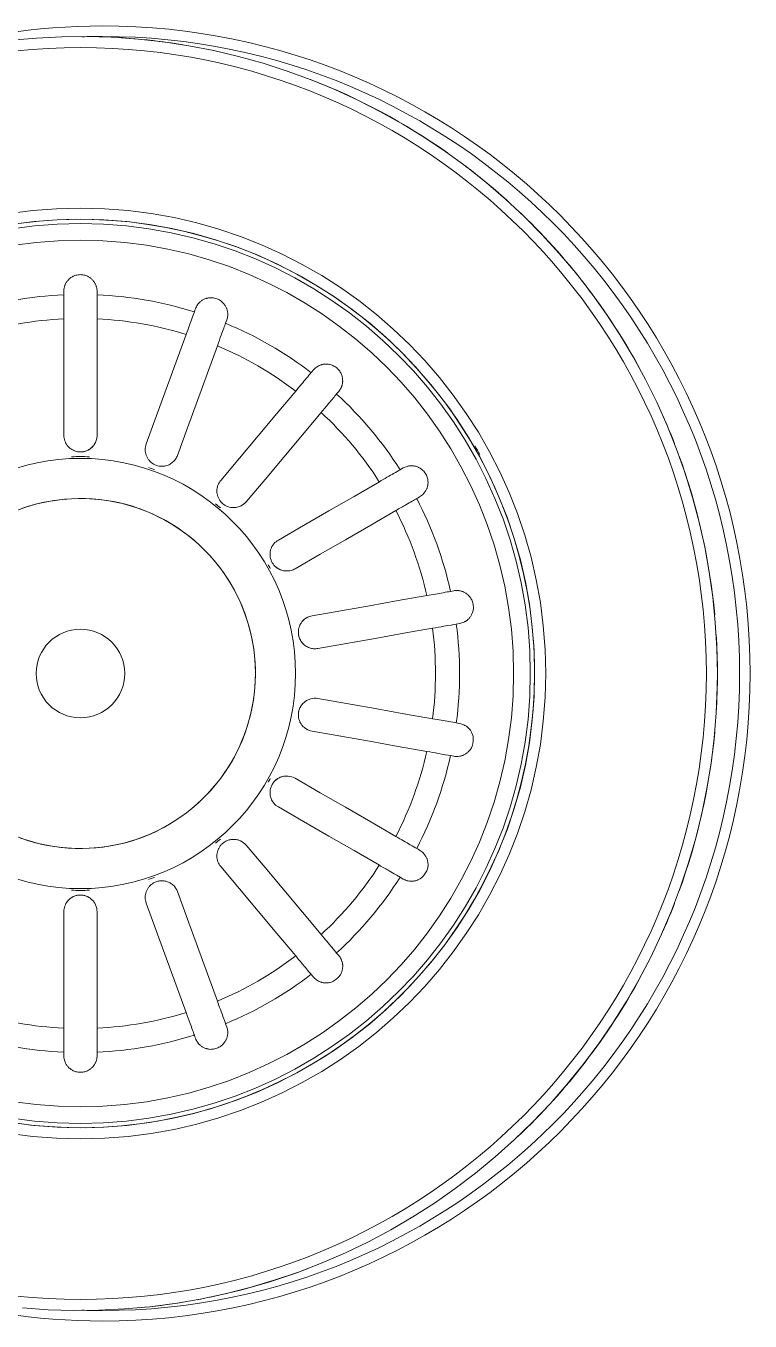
# Model space of a CAD drawing. Header units: millimetres. Extents: x 13463 to 25661, y -8446 to 5210.
# Drawn here: x 21742 to 21807.4, y -7595.1 to -7478.2 of the extents above; entities that cross this region are included whole.
import ezdxf

# ---------------------------------------------------------------- set-up
doc = ezdxf.new("R2010")
doc.units = ezdxf.units.MM
doc.layers.add('A-GENM', color=13, linetype='Continuous', lineweight=9)
doc.layers.add('G-IMPT', color=8, linetype='Continuous', lineweight=9)

# ---------------------------------------------------------------- blocks, each defined once
blk = doc.blocks.new('CRT_MGN_COZ_Fogão a lenha completo - CRT_MGN_COZ_Fogão a lenha completo-5005769-VISTA SUPERIOR BANCADA CHURRASQUEIRA')
at = {"layer": 'G-IMPT', "flags": 128}
for points in [[(15463.23, -7536.62), (15463.18, -7534.32), (15463.04, -7532.02), (15462.81, -7529.74), (15462.49, -7527.46), (15462.08, -7525.2), (15461.58, -7522.95), (15460.99, -7520.73), (15460.31, -7518.53), (15459.54, -7516.36), (15458.69, -7514.23), (15457.75, -7512.13), (15456.73, -7510.07), (15455.63, -7508.05), (15454.44, -7506.08), (15453.18, -7504.15), (15451.85, -7502.28), (15450.44, -7500.46), (15448.95, -7498.71), (15447.4, -7497.01), (15445.79, -7495.37), (15444.1, -7493.8), (15442.36, -7492.3), (15440.56, -7490.87), (15438.7, -7489.52), (15436.79, -7488.24), (15434.83, -7487.03), (15432.83, -7485.91), (15430.78, -7484.86), (15428.69, -7483.9), (15426.56, -7483.03), (15424.4, -7482.24), (15422.21, -7481.53), (15420, -7480.92), (15417.76, -7480.39), (15415.5, -7479.96), (15413.23, -7479.61), (15410.94, -7479.36), (15408.65, -7479.19), (15406.35, -7479.12), (15404.05, -7479.14), (15401.75, -7479.26), (15399.46, -7479.46)], [(15400.38, -7495.97), (15402.01, -7495.79), (15403.64, -7495.67), (15405.28, -7495.62), (15406.92, -7495.64), (15408.56, -7495.72), (15410.19, -7495.86), (15411.82, -7496.08), (15413.44, -7496.35), (15415.04, -7496.69), (15416.63, -7497.1), (15418.2, -7497.56), (15419.75, -7498.09), (15421.28, -7498.69), (15422.79, -7499.34), (15424.26, -7500.05), (15425.71, -7500.82), (15427.13, -7501.65), (15428.51, -7502.53), (15429.85, -7503.47), (15431.16, -7504.46), (15432.43, -7505.51), (15433.65, -7506.6), (15434.83, -7507.74), (15435.96, -7508.93), (15437.04, -7510.16), (15438.08, -7511.43), (15439.06, -7512.74), (15439.98, -7514.1), (15440.86, -7515.48), (15441.68, -7516.91), (15442.43, -7518.36), (15443.14, -7519.84), (15443.78, -7521.35), (15444.36, -7522.89), (15444.88, -7524.44), (15445.33, -7526.02), (15445.72, -7527.61), (15446.05, -7529.22), (15446.32, -7530.83), (15446.51, -7532.46), (15446.65, -7534.1), (15446.72, -7535.73), (15446.73, -7536.62)], [(15404.23, -7502.43), (15404.23, -7502.27), (15404.23, -7502.12)], [(15407.23, -7502.12), (15407.23, -7502.27), (15407.23, -7502.43)], [(15416.01, -7503.98), (15416.06, -7503.83), (15416.12, -7503.69)], [(15404.23, -7515.12), (15404.23, -7512.49), (15404.23, -7509.86), (15404.23, -7507.23), (15404.23, -7504.6)], [(15407.23, -7504.6), (15407.23, -7507.23), (15407.23, -7509.86), (15407.23, -7512.49), (15407.23, -7515.12)], [(15418.94, -7504.71), (15418.88, -7504.86), (15418.83, -7505)], [(15411.67, -7515.9), (15412.57, -7513.43), (15413.47, -7510.96), (15414.37, -7508.49), (15415.27, -7506.02)], [(15418.09, -7507.04), (15417.19, -7509.52), (15416.29, -7511.99), (15415.39, -7514.46), (15414.49, -7516.93)], [(15426.55, -7509.46), (15426.65, -7509.35), (15426.75, -7509.23)], [(15418.4, -7519.19), (15420.09, -7517.17), (15421.78, -7515.16), (15423.47, -7513.14), (15425.16, -7511.13)], [(15429.05, -7511.16), (15428.95, -7511.27), (15428.85, -7511.39)], [(15427.46, -7513.06), (15425.77, -7515.07), (15424.08, -7517.09), (15422.39, -7519.1), (15420.69, -7521.11)], [(15434.59, -7518.23), (15434.72, -7518.15), (15434.85, -7518.07)], [(15423.6, -7524.57), (15425.87, -7523.26), (15428.15, -7521.94), (15430.43, -7520.63), (15432.71, -7519.31)], [(15436.35, -7520.67), (15436.22, -7520.75), (15436.09, -7520.82)], [(15400.59, -7521.68), (15401.2, -7521.48), (15401.8, -7521.31), (15402.42, -7521.17), (15403.04, -7521.05), (15403.67, -7520.96), (15404.29, -7520.89), (15404.92, -7520.84), (15405.56, -7520.82), (15406.19, -7520.83), (15406.82, -7520.86), (15407.45, -7520.91), (15408.07, -7521), (15408.7, -7521.1), (15409.32, -7521.23), (15409.93, -7521.39), (15410.53, -7521.57), (15411.13, -7521.77), (15411.72, -7522), (15412.3, -7522.25), (15412.87, -7522.53), (15413.43, -7522.82), (15413.97, -7523.14), (15414.51, -7523.48), (15415.02, -7523.85), (15415.53, -7524.23), (15416.02, -7524.63), (15416.49, -7525.05), (15416.94, -7525.49), (15417.38, -7525.95), (15417.79, -7526.42), (15418.19, -7526.91), (15418.57, -7527.42), (15418.93, -7527.94), (15419.26, -7528.48), (15419.58, -7529.02), (15419.87, -7529.58), (15420.14, -7530.15), (15420.39, -7530.74), (15420.61, -7531.33), (15420.81, -7531.93), (15420.99, -7532.53), (15421.14, -7533.15), (15421.27, -7533.77), (15421.37, -7534.39), (15421.44, -7535.02), (15421.5, -7535.65), (15421.52, -7536.28), (15421.53, -7536.62)], [(15434.21, -7521.91), (15431.93, -7523.22), (15429.65, -7524.54), (15427.37, -7525.85), (15425.1, -7527.17)], [(15426.64, -7531.41), (15429.23, -7530.95), (15431.82, -7530.5), (15434.41, -7530.04), (15437, -7529.58)], [(15439.14, -7529.21), (15439.29, -7529.18), (15439.44, -7529.15)], [(15439.96, -7532.11), (15439.81, -7532.13), (15439.66, -7532.16)], [(15437.52, -7532.54), (15434.93, -7532.99), (15432.34, -7533.45), (15429.75, -7533.91), (15427.16, -7534.36)], [(15400.51, -7593.88), (15402.81, -7594.05), (15405.1, -7594.12), (15407.4, -7594.1), (15409.7, -7593.98), (15411.99, -7593.78), (15414.27, -7593.48), (15416.54, -7593.09), (15418.79, -7592.62), (15421.02, -7592.05), (15423.22, -7591.39), (15425.4, -7590.65), (15427.54, -7589.82), (15429.65, -7588.9), (15431.73, -7587.91), (15433.76, -7586.83), (15435.74, -7585.66), (15437.68, -7584.42), (15439.56, -7583.11), (15441.4, -7581.72), (15443.17, -7580.26), (15444.89, -7578.72), (15446.54, -7577.12), (15448.13, -7575.46), (15449.65, -7573.73), (15451.09, -7571.95), (15452.47, -7570.1), (15453.77, -7568.21), (15455, -7566.26), (15456.14, -7564.27), (15457.21, -7562.23), (15458.19, -7560.15), (15459.09, -7558.03), (15459.9, -7555.88), (15460.63, -7553.7), (15461.27, -7551.49), (15461.82, -7549.26), (15462.28, -7547), (15462.65, -7544.73), (15462.93, -7542.45), (15463.12, -7540.16), (15463.21, -7537.86), (15463.23, -7536.62)], [(15446.73, -7536.62), (15446.69, -7538.26), (15446.59, -7539.9), (15446.43, -7541.53), (15446.2, -7543.15), (15445.91, -7544.77), (15445.55, -7546.37), (15445.13, -7547.95), (15444.64, -7549.52), (15444.1, -7551.06), (15443.49, -7552.59), (15442.82, -7554.08), (15442.09, -7555.55), (15441.31, -7556.99), (15440.46, -7558.4), (15439.56, -7559.77), (15438.61, -7561.11), (15437.61, -7562.4), (15436.55, -7563.65), (15435.44, -7564.87), (15434.29, -7566.03), (15433.09, -7567.15), (15431.85, -7568.22), (15430.56, -7569.24), (15429.24, -7570.21), (15427.88, -7571.12), (15426.48, -7571.98), (15425.05, -7572.78), (15423.59, -7573.52), (15422.1, -7574.21), (15420.58, -7574.83), (15419.04, -7575.4), (15417.48, -7575.9), (15415.9, -7576.34), (15414.3, -7576.71), (15412.69, -7577.02), (15411.07, -7577.27), (15409.44, -7577.45), (15407.81, -7577.57), (15406.17, -7577.62), (15404.53, -7577.6), (15402.89, -7577.52), (15401.26, -7577.38), (15399.63, -7577.16)], [(15421.53, -7536.62), (15421.51, -7537.25), (15421.48, -7537.88), (15421.41, -7538.51), (15421.32, -7539.14), (15421.21, -7539.76), (15421.07, -7540.38), (15420.91, -7540.99), (15420.72, -7541.59), (15420.51, -7542.19), (15420.28, -7542.77), (15420.02, -7543.35), (15419.74, -7543.92), (15419.44, -7544.47), (15419.11, -7545.01), (15418.77, -7545.54), (15418.4, -7546.06), (15418.01, -7546.55), (15417.6, -7547.04), (15417.18, -7547.51), (15416.73, -7547.95), (15416.27, -7548.39), (15415.79, -7548.8), (15415.3, -7549.19), (15414.79, -7549.56), (15414.26, -7549.92), (15413.72, -7550.25), (15413.17, -7550.55), (15412.61, -7550.84), (15412.04, -7551.11), (15411.45, -7551.35), (15410.86, -7551.56), (15410.26, -7551.76), (15409.65, -7551.93), (15409.03, -7552.07), (15408.41, -7552.19), (15407.79, -7552.29), (15407.16, -7552.35), (15406.53, -7552.4), (15405.9, -7552.42), (15405.26, -7552.41), (15404.63, -7552.38), (15404, -7552.33), (15403.38, -7552.24), (15402.75, -7552.14), (15402.14, -7552.01), (15401.52, -7551.85), (15400.92, -7551.67), (15400.32, -7551.47)], [(15437.52, -7540.7), (15434.93, -7540.25), (15432.34, -7539.79), (15429.75, -7539.33), (15427.16, -7538.88)], [(15439.96, -7541.13), (15439.81, -7541.11), (15439.66, -7541.08)], [(15426.64, -7541.83), (15429.23, -7542.29), (15431.82, -7542.74), (15434.41, -7543.2), (15437, -7543.66)], [(15439.14, -7544.03), (15439.29, -7544.06), (15439.44, -7544.09)], [(15434.21, -7551.33), (15431.93, -7550.02), (15429.65, -7548.7), (15427.37, -7547.39), (15425.1, -7546.07)], [(15423.6, -7548.67), (15425.87, -7549.98), (15428.15, -7551.3), (15430.43, -7552.61), (15432.71, -7553.93)], [(15427.46, -7560.18), (15425.77, -7558.17), (15424.08, -7556.16), (15422.39, -7554.14), (15420.69, -7552.13)], [(15436.35, -7552.57), (15436.22, -7552.49), (15436.09, -7552.42)], [(15418.4, -7554.05), (15420.09, -7556.07), (15421.78, -7558.08), (15423.47, -7560.1), (15425.16, -7562.11)], [(15434.59, -7555.01), (15434.72, -7555.09), (15434.85, -7555.17)], [(15418.09, -7566.2), (15417.19, -7563.72), (15416.29, -7561.25), (15415.39, -7558.78), (15414.49, -7556.31)], [(15411.67, -7557.34), (15412.57, -7559.81), (15413.47, -7562.28), (15414.37, -7564.75), (15415.27, -7567.22)], [(15404.23, -7558.12), (15404.23, -7560.75), (15404.23, -7563.38), (15404.23, -7566.01), (15404.23, -7568.64)], [(15407.23, -7568.64), (15407.23, -7566.01), (15407.23, -7563.38), (15407.23, -7560.75), (15407.23, -7558.12)], [(15429.05, -7562.08), (15428.95, -7561.97), (15428.85, -7561.85)], [(15426.55, -7563.78), (15426.65, -7563.89), (15426.75, -7564.01)], [(15418.94, -7568.53), (15418.88, -7568.38), (15418.83, -7568.24)], [(15416.01, -7569.26), (15416.06, -7569.41), (15416.12, -7569.55)], [(15404.23, -7570.81), (15404.23, -7570.97), (15404.23, -7571.12)], [(15407.23, -7571.12), (15407.23, -7570.97), (15407.23, -7570.81)]]:
    blk.add_lwpolyline(points, dxfattribs=at)
at = {"layer": 'G-IMPT'}
for centre, radius, start, end in [((15407.73, -7536.62), 58.45, 90, 158.8235), ((15407.73, -7536.62), 58.45, 270, 90), ((15407.73, -7536.62), 57.5, 90, 91.8592), ((15405.73, -7536.62), 57.5, 80.7257, 89.3974), ((15407.73, -7536.62), 57.5, 270, 90), ((15405.73, -7536.62), 56.5, 0, 180), ((15405.73, -7536.62), 57.5, 54.8258, 68.8235), ((15405.73, -7536.62), 57.5, 47.6471, 52.9412), ((15405.73, -7536.62), 42, 90, 180), ((15405.73, -7536.62), 42, 360, 90), ((15405.73, -7536.62), 57.5, 28.4501, 46.6374), ((15405.73, -7536.62), 41, 90, 180), ((15405.73, -7536.62), 40.61, 360, 180), ((15405.73, -7536.62), 41, 360, 90), ((15405.73, -7536.62), 39.1, 360, 180), ((15405.73, -7536.62), 34.22, 92.5121, 107.4879), ((15405.73, -7536.62), 34.22, 72.5121, 87.4879), ((15405.73, -7536.62), 32.05, 92.6822, 107.3178), ((15405.73, -7536.62), 32.05, 72.6822, 87.3178), ((15405.73, -7536.62), 34.22, 52.5121, 67.4879), ((15405.73, -7536.62), 32.05, 52.6822, 67.3178), ((15405.73, -7536.62), 34.22, 32.5121, 47.4879), ((15405.73, -7536.62), 32.05, 32.6822, 47.3178), ((15405.73, -7536.62), 57.5, 21.1765, 23.8235), ((15405.73, -7536.62), 19.58, 87.6143, 92.3856), ((15405.73, -7536.62), 41.11, 28.7545, 29.974), ((15405.73, -7536.62), 57.5, 5.2941, 20.0273), ((15405.73, -7536.62), 19.42, 360, 180), ((15405.73, -7536.62), 19.58, 70.0097, 71.6764), ((15405.73, -7536.62), 15.8, 90, 270), ((15405.73, -7536.62), 15.8, 270, 90), ((15405.73, -7536.62), 19.58, 49.8116, 51.5018), ((15405.73, -7536.62), 34.22, 12.5121, 27.4879), ((15405.73, -7536.62), 32.05, 12.6822, 27.3178), ((15405.73, -7536.62), 19.58, 28.9675, 30.09), ((15405.73, -7536.62), 34.22, 360, 7.4879), ((15405.73, -7536.62), 4, 90, 270), ((15405.73, -7536.62), 4, 270, 90), ((15405.73, -7536.62), 32.05, 360, 7.3178), ((15405.73, -7536.62), 57.5, 360, 3.4949), ((15405.73, -7536.62), 56.5, 180, 0), ((15405.73, -7536.62), 42, 180, 0), ((15405.73, -7536.62), 41, 180, 270), ((15405.73, -7536.62), 40.61, 180, 0), ((15405.73, -7536.62), 39.1, 180, 0), ((15405.73, -7536.62), 19.42, 180, 0), ((15405.73, -7536.62), 41, 270, 0), ((15405.73, -7536.62), 32.05, 352.6822, 0), ((15405.73, -7536.62), 34.22, 352.5121, 360), ((15405.73, -7536.62), 57.5, 356.5051, 0), ((15405.73, -7536.62), 57.5, 339.9727, 354.7059), ((15405.73, -7536.62), 32.05, 332.6822, 347.3178), ((15405.73, -7536.62), 34.22, 332.5121, 347.4879), ((15405.73, -7536.62), 19.58, 329.9097, 331.0325), ((15405.73, -7536.62), 19.58, 308.4978, 310.1881), ((15405.73, -7536.62), 32.05, 312.6822, 327.3178), ((15405.73, -7536.62), 19.58, 288.3232, 289.99), ((15405.73, -7536.62), 34.22, 312.5121, 327.4879), ((15405.73, -7536.62), 19.58, 267.6142, 272.3856), ((15407.73, -7536.62), 58.45, 201.1765, 270), ((15405.73, -7536.62), 57.5, 336.1765, 338.8235), ((15405.73, -7536.62), 32.05, 292.6822, 307.3178), ((15405.73, -7536.62), 34.22, 292.5121, 307.4879), ((15405.73, -7536.62), 57.5, 313.3626, 331.5499), ((15405.73, -7536.62), 32.05, 252.6822, 267.3178), ((15405.73, -7536.62), 32.05, 272.6822, 287.3178), ((15405.73, -7536.62), 34.22, 252.5121, 267.4879), ((15405.73, -7536.62), 34.22, 272.5121, 287.4879), ((15405.73, -7536.62), 57.5, 280.5882, 291.1765), ((15407.73, -7536.62), 57.5, 268.1169, 270), ((15405.73, -7536.62), 57.5, 275.2941, 279.2743)]:
    blk.add_arc(centre, radius, start, end, dxfattribs=at)
for points, knots in [([(15404.23, -7502.12), (15404.23, -7502.06), (15404.23, -7501.93), (15404.27, -7501.76), (15404.31, -7501.63), (15404.34, -7501.53), (15404.39, -7501.44), (15404.44, -7501.34), (15404.51, -7501.25), (15404.58, -7501.15), (15404.67, -7501.06), (15404.77, -7500.96), (15404.88, -7500.88), (15405, -7500.8), (15405.15, -7500.73), (15405.32, -7500.67), (15405.51, -7500.63), (15405.72, -7500.61), (15405.94, -7500.63), (15406.13, -7500.67), (15406.3, -7500.73), (15406.45, -7500.8), (15406.58, -7500.88), (15406.69, -7500.97), (15406.79, -7501.06), (15406.87, -7501.15), (15406.95, -7501.25), (15407.01, -7501.34), (15407.06, -7501.44), (15407.11, -7501.53), (15407.14, -7501.63), (15407.19, -7501.76), (15407.22, -7501.93), (15407.23, -7502.06), (15407.23, -7502.12)], [-1, -1, -1, -1, -0.944444, -0.888889, -0.861111, -0.833333, -0.805556, -0.777778, -0.75, -0.722222, -0.694444, -0.659722, -0.638889, -0.611111, -0.583333, -0.555556, -0.527778, -0.5, -0.472222, -0.444444, -0.416667, -0.388889, -0.361111, -0.333333, -0.305556, -0.277778, -0.25, -0.222222, -0.194444, -0.166667, -0.138889, -0.111111, -0.055556, 0, 0, 0, 0]), ([(15404.23, -7504.6), (15404.23, -7504.04), (15404.23, -7503.19), (15404.23, -7502.61), (15404.23, -7502.43)], [-1, -1, -1, -1, -0.4, 0, 0, 0, 0]), ([(15407.23, -7502.43), (15407.23, -7502.69), (15407.23, -7503.35), (15407.23, -7504.23), (15407.23, -7504.6)], [-1, -1, -1, -1, -0.4, 0, 0, 0, 0]), ([(15416.12, -7503.69), (15416.14, -7503.63), (15416.19, -7503.51), (15416.28, -7503.36), (15416.36, -7503.26), (15416.43, -7503.18), (15416.5, -7503.1), (15416.59, -7503.03), (15416.68, -7502.96), (15416.78, -7502.9), (15416.89, -7502.84), (15417.02, -7502.79), (15417.16, -7502.74), (15417.3, -7502.72), (15417.46, -7502.7), (15417.64, -7502.7), (15417.83, -7502.73), (15418.04, -7502.79), (15418.24, -7502.87), (15418.4, -7502.98), (15418.54, -7503.09), (15418.65, -7503.21), (15418.75, -7503.33), (15418.83, -7503.45), (15418.89, -7503.57), (15418.94, -7503.69), (15418.97, -7503.8), (15419, -7503.91), (15419.02, -7504.02), (15419.02, -7504.12), (15419.03, -7504.23), (15419.02, -7504.36), (15418.99, -7504.53), (15418.96, -7504.65), (15418.94, -7504.71)], [-1, -1, -1, -1, -0.944444, -0.888889, -0.861111, -0.833333, -0.805556, -0.777778, -0.75, -0.722222, -0.694444, -0.659722, -0.638889, -0.611111, -0.583333, -0.555556, -0.527778, -0.5, -0.472222, -0.444444, -0.416667, -0.388889, -0.361111, -0.333333, -0.305556, -0.277778, -0.25, -0.222222, -0.194444, -0.166667, -0.138889, -0.111111, -0.055556, 0, 0, 0, 0]), ([(15415.27, -7506.02), (15415.46, -7505.5), (15415.75, -7504.69), (15415.95, -7504.14), (15416.01, -7503.98)], [-1, -1, -1, -1, -0.4, 0, 0, 0, 0]), ([(15418.83, -7505), (15418.74, -7505.25), (15418.51, -7505.87), (15418.21, -7506.7), (15418.09, -7507.04)], [-1, -1, -1, -1, -0.4, 0, 0, 0, 0]), ([(15426.75, -7509.23), (15426.79, -7509.18), (15426.88, -7509.08), (15427.01, -7508.98), (15427.13, -7508.9), (15427.22, -7508.85), (15427.32, -7508.81), (15427.42, -7508.77), (15427.53, -7508.74), (15427.64, -7508.71), (15427.77, -7508.69), (15427.91, -7508.69), (15428.06, -7508.7), (15428.2, -7508.72), (15428.36, -7508.76), (15428.52, -7508.82), (15428.69, -7508.91), (15428.87, -7509.04), (15429.02, -7509.19), (15429.14, -7509.34), (15429.23, -7509.49), (15429.3, -7509.64), (15429.35, -7509.79), (15429.38, -7509.93), (15429.4, -7510.07), (15429.4, -7510.19), (15429.4, -7510.31), (15429.39, -7510.42), (15429.36, -7510.53), (15429.34, -7510.63), (15429.3, -7510.73), (15429.25, -7510.85), (15429.17, -7511), (15429.09, -7511.11), (15429.05, -7511.16)], [-1, -1, -1, -1, -0.944444, -0.888889, -0.861111, -0.833333, -0.805556, -0.777778, -0.75, -0.722222, -0.694444, -0.659722, -0.638889, -0.611111, -0.583333, -0.555556, -0.527778, -0.5, -0.472222, -0.444444, -0.416667, -0.388889, -0.361111, -0.333333, -0.305556, -0.277778, -0.25, -0.222222, -0.194444, -0.166667, -0.138889, -0.111111, -0.055556, 0, 0, 0, 0]), ([(15425.16, -7511.13), (15425.52, -7510.7), (15426.07, -7510.04), (15426.44, -7509.6), (15426.55, -7509.46)], [-1, -1, -1, -1, -0.4, 0, 0, 0, 0]), ([(15428.85, -7511.39), (15428.68, -7511.6), (15428.26, -7512.1), (15427.7, -7512.77), (15427.46, -7513.06)], [-1, -1, -1, -1, -0.4, 0, 0, 0, 0]), ([(15407.23, -7515.12), (15407.23, -7515.25), (15407.2, -7515.44), (15407.12, -7515.69), (15407.03, -7515.86), (15406.93, -7516.03), (15406.75, -7516.23), (15406.46, -7516.46), (15406, -7516.63), (15405.46, -7516.63), (15405.04, -7516.47), (15404.75, -7516.27), (15404.56, -7516.08), (15404.42, -7515.87), (15404.27, -7515.55), (15404.23, -7515.29), (15404.23, -7515.12)], [-1, -1, -1, -1, -0.916667, -0.875, -0.833333, -0.791667, -0.75, -0.666667, -0.555556, -0.444444, -0.333333, -0.277778, -0.222222, -0.166667, -0.111111, 0, 0, 0, 0]), ([(15414.49, -7516.93), (15414.44, -7517.05), (15414.35, -7517.22), (15414.19, -7517.43), (15414.05, -7517.56), (15413.9, -7517.68), (15413.67, -7517.81), (15413.31, -7517.92), (15412.82, -7517.93), (15412.31, -7517.74), (15411.97, -7517.45), (15411.77, -7517.16), (15411.66, -7516.92), (15411.59, -7516.67), (15411.56, -7516.32), (15411.61, -7516.07), (15411.67, -7515.9)], [-1, -1, -1, -1, -0.916667, -0.875, -0.833333, -0.791667, -0.75, -0.666667, -0.555556, -0.444444, -0.333333, -0.277778, -0.222222, -0.166667, -0.111111, 0, 0, 0, 0]), ([(15406.92, -7516.03), (15406.89, -7516.07), (15406.82, -7516.15), (15406.7, -7516.26), (15406.57, -7516.37), (15406.43, -7516.45), (15406.28, -7516.52), (15406.12, -7516.57), (15405.96, -7516.61), (15405.79, -7516.62), (15405.62, -7516.62), (15405.43, -7516.6), (15405.2, -7516.53), (15404.96, -7516.42), (15404.75, -7516.27), (15404.63, -7516.14), (15404.57, -7516.08)], [-0.7916667, -0.7916667, -0.7916667, -0.7916667, -0.7569444, -0.7222222, -0.6875, -0.6527778, -0.6180556, -0.5833333, -0.5486111, -0.5138889, -0.4791667, -0.4444444, -0.3888889, -0.3333333, -0.2777778, -0.2222222, -0.2222222, -0.2222222, -0.2222222]), ([(15432.71, -7519.31), (15433.19, -7519.03), (15433.93, -7518.6), (15434.43, -7518.31), (15434.59, -7518.23)], [-1, -1, -1, -1, -0.4, 0, 0, 0, 0]), ([(15434.85, -7518.07), (15434.91, -7518.04), (15435.03, -7517.98), (15435.18, -7517.93), (15435.32, -7517.9), (15435.42, -7517.88), (15435.53, -7517.87), (15435.64, -7517.87), (15435.75, -7517.88), (15435.87, -7517.89), (15436, -7517.92), (15436.13, -7517.96), (15436.26, -7518.02), (15436.38, -7518.09), (15436.52, -7518.18), (15436.65, -7518.29), (15436.78, -7518.44), (15436.91, -7518.62), (15437, -7518.81), (15437.06, -7519), (15437.09, -7519.17), (15437.11, -7519.34), (15437.1, -7519.49), (15437.08, -7519.63), (15437.05, -7519.77), (15437.02, -7519.88), (15436.97, -7519.99), (15436.92, -7520.09), (15436.86, -7520.19), (15436.8, -7520.27), (15436.74, -7520.35), (15436.64, -7520.45), (15436.52, -7520.57), (15436.41, -7520.64), (15436.35, -7520.67)], [-1, -1, -1, -1, -0.944444, -0.888889, -0.861111, -0.833333, -0.805556, -0.777778, -0.75, -0.722222, -0.694444, -0.659722, -0.638889, -0.611111, -0.583333, -0.555556, -0.527778, -0.5, -0.472222, -0.444444, -0.416667, -0.388889, -0.361111, -0.333333, -0.305556, -0.277778, -0.25, -0.222222, -0.194444, -0.166667, -0.138889, -0.111111, -0.055556, 0, 0, 0, 0]), ([(15420.69, -7521.11), (15420.61, -7521.21), (15420.47, -7521.35), (15420.25, -7521.48), (15420.07, -7521.56), (15419.88, -7521.62), (15419.62, -7521.66), (15419.25, -7521.64), (15418.78, -7521.48), (15418.37, -7521.13), (15418.15, -7520.74), (15418.06, -7520.4), (15418.04, -7520.14), (15418.06, -7519.88), (15418.15, -7519.54), (15418.29, -7519.32), (15418.4, -7519.19)], [-1, -1, -1, -1, -0.916667, -0.875, -0.833333, -0.791667, -0.75, -0.666667, -0.555556, -0.444444, -0.333333, -0.277778, -0.222222, -0.166667, -0.111111, 0, 0, 0, 0]), ([(15436.09, -7520.82), (15435.86, -7520.96), (15435.29, -7521.28), (15434.53, -7521.72), (15434.21, -7521.91)], [-1, -1, -1, -1, -0.4, 0, 0, 0, 0]), ([(15425.1, -7527.17), (15424.98, -7527.23), (15424.8, -7527.31), (15424.55, -7527.36), (15424.35, -7527.37), (15424.16, -7527.36), (15423.9, -7527.31), (15423.55, -7527.17), (15423.17, -7526.86), (15422.9, -7526.39), (15422.83, -7525.95), (15422.86, -7525.6), (15422.93, -7525.34), (15423.04, -7525.11), (15423.24, -7524.83), (15423.45, -7524.66), (15423.6, -7524.57)], [-1, -1, -1, -1, -0.916667, -0.875, -0.833333, -0.791667, -0.75, -0.666667, -0.555556, -0.444444, -0.333333, -0.277778, -0.222222, -0.166667, -0.111111, 0, 0, 0, 0]), ([(15437, -7529.58), (15437.55, -7529.49), (15438.39, -7529.34), (15438.96, -7529.24), (15439.14, -7529.21)], [-1, -1, -1, -1, -0.4, 0, 0, 0, 0]), ([(15439.44, -7529.15), (15439.5, -7529.14), (15439.63, -7529.13), (15439.8, -7529.13), (15439.94, -7529.15), (15440.04, -7529.17), (15440.14, -7529.19), (15440.25, -7529.23), (15440.35, -7529.28), (15440.45, -7529.33), (15440.57, -7529.4), (15440.67, -7529.48), (15440.78, -7529.58), (15440.87, -7529.69), (15440.97, -7529.82), (15441.06, -7529.97), (15441.13, -7530.16), (15441.18, -7530.37), (15441.21, -7530.58), (15441.2, -7530.78), (15441.17, -7530.95), (15441.13, -7531.11), (15441.07, -7531.25), (15441, -7531.38), (15440.93, -7531.5), (15440.85, -7531.59), (15440.78, -7531.68), (15440.69, -7531.76), (15440.61, -7531.83), (15440.52, -7531.89), (15440.43, -7531.94), (15440.31, -7532), (15440.15, -7532.06), (15440.02, -7532.1), (15439.96, -7532.11)], [-1, -1, -1, -1, -0.944444, -0.888889, -0.861111, -0.833333, -0.805556, -0.777778, -0.75, -0.722222, -0.694444, -0.659722, -0.638889, -0.611111, -0.583333, -0.555556, -0.527778, -0.5, -0.472222, -0.444444, -0.416667, -0.388889, -0.361111, -0.333333, -0.305556, -0.277778, -0.25, -0.222222, -0.194444, -0.166667, -0.138889, -0.111111, -0.055556, 0, 0, 0, 0]), ([(15427.16, -7534.36), (15427.03, -7534.39), (15426.84, -7534.4), (15426.58, -7534.36), (15426.39, -7534.3), (15426.21, -7534.23), (15425.99, -7534.09), (15425.71, -7533.84), (15425.46, -7533.41), (15425.37, -7532.88), (15425.45, -7532.44), (15425.6, -7532.12), (15425.75, -7531.91), (15425.94, -7531.73), (15426.22, -7531.53), (15426.47, -7531.44), (15426.64, -7531.41)], [-1, -1, -1, -1, -0.916667, -0.875, -0.833333, -0.791667, -0.75, -0.666667, -0.555556, -0.444444, -0.333333, -0.277778, -0.222222, -0.166667, -0.111111, 0, 0, 0, 0]), ([(15439.66, -7532.16), (15439.4, -7532.21), (15438.75, -7532.32), (15437.89, -7532.47), (15437.52, -7532.54)], [-1, -1, -1, -1, -0.4, 0, 0, 0, 0]), ([(15427.16, -7538.88), (15426.94, -7538.84), (15426.62, -7538.85), (15426.26, -7538.99), (15426.07, -7539.1), (15425.94, -7539.2), (15425.82, -7539.31), (15425.71, -7539.43), (15425.62, -7539.57), (15425.54, -7539.72), (15425.48, -7539.87), (15425.43, -7540.03), (15425.41, -7540.19), (15425.39, -7540.39), (15425.42, -7540.62), (15425.49, -7540.88), (15425.6, -7541.12), (15425.8, -7541.4), (15426.14, -7541.68), (15426.46, -7541.8), (15426.64, -7541.83)], [-1, -1, -1, -1, -0.861111, -0.791667, -0.756944, -0.722222, -0.6875, -0.652778, -0.618056, -0.583333, -0.548611, -0.513889, -0.479167, -0.444444, -0.388889, -0.333333, -0.277778, -0.222222, -0.111111, 0, 0, 0, 0]), ([(15437.52, -7540.7), (15438.07, -7540.8), (15438.91, -7540.95), (15439.48, -7541.05), (15439.66, -7541.08)], [-1, -1, -1, -1, -0.4, 0, 0, 0, 0]), ([(15439.44, -7544.09), (15439.57, -7544.11), (15439.77, -7544.12), (15440, -7544.08), (15440.14, -7544.05), (15440.25, -7544.01), (15440.35, -7543.96), (15440.46, -7543.91), (15440.57, -7543.84), (15440.67, -7543.76), (15440.78, -7543.65), (15440.88, -7543.55), (15440.98, -7543.41), (15441.06, -7543.26), (15441.12, -7543.08), (15441.17, -7542.87), (15441.19, -7542.65), (15441.2, -7542.46), (15441.18, -7542.29), (15441.13, -7542.13), (15441.06, -7541.99), (15441, -7541.86), (15440.93, -7541.74), (15440.86, -7541.65), (15440.77, -7541.56), (15440.69, -7541.48), (15440.61, -7541.41), (15440.49, -7541.33), (15440.28, -7541.22), (15440.09, -7541.16), (15439.96, -7541.13)], [-1, -1, -1, -1, -0.888889, -0.833333, -0.805556, -0.777778, -0.75, -0.722222, -0.694444, -0.659722, -0.638889, -0.611111, -0.583333, -0.555556, -0.527778, -0.5, -0.472222, -0.444444, -0.416667, -0.388889, -0.361111, -0.333333, -0.305556, -0.277778, -0.25, -0.222222, -0.194444, -0.166667, -0.111111, 0, 0, 0, 0]), ([(15439.14, -7544.03), (15438.88, -7543.99), (15438.23, -7543.87), (15437.36, -7543.72), (15437, -7543.66)], [-1, -1, -1, -1, -0.4, 0, 0, 0, 0]), ([(15425.1, -7546.07), (15424.9, -7545.96), (15424.6, -7545.87), (15424.21, -7545.87), (15424, -7545.91), (15423.84, -7545.96), (15423.69, -7546.02), (15423.55, -7546.1), (15423.41, -7546.19), (15423.28, -7546.31), (15423.18, -7546.43), (15423.08, -7546.56), (15423, -7546.71), (15422.92, -7546.89), (15422.86, -7547.12), (15422.84, -7547.38), (15422.86, -7547.64), (15422.95, -7547.98), (15423.18, -7548.36), (15423.44, -7548.58), (15423.6, -7548.67)], [-1, -1, -1, -1, -0.861111, -0.791667, -0.756944, -0.722222, -0.6875, -0.652778, -0.618056, -0.583333, -0.548611, -0.513889, -0.479167, -0.444444, -0.388889, -0.333333, -0.277778, -0.222222, -0.111111, 0, 0, 0, 0]), ([(15420.69, -7552.13), (15420.55, -7551.95), (15420.3, -7551.76), (15419.93, -7551.63), (15419.72, -7551.6), (15419.56, -7551.59), (15419.39, -7551.6), (15419.23, -7551.62), (15419.07, -7551.67), (15418.91, -7551.73), (15418.77, -7551.8), (15418.63, -7551.9), (15418.5, -7552.01), (15418.37, -7552.15), (15418.24, -7552.34), (15418.12, -7552.58), (15418.06, -7552.84), (15418.03, -7553.19), (15418.11, -7553.62), (15418.28, -7553.92), (15418.4, -7554.05)], [-1, -1, -1, -1, -0.861111, -0.791667, -0.756944, -0.722222, -0.6875, -0.652778, -0.618056, -0.583333, -0.548611, -0.513889, -0.479167, -0.444444, -0.388889, -0.333333, -0.277778, -0.222222, -0.111111, 0, 0, 0, 0]), ([(15434.21, -7551.33), (15434.69, -7551.61), (15435.43, -7552.04), (15435.93, -7552.33), (15436.09, -7552.42)], [-1, -1, -1, -1, -0.4, 0, 0, 0, 0]), ([(15434.85, -7555.17), (15434.97, -7555.24), (15435.15, -7555.31), (15435.38, -7555.36), (15435.53, -7555.37), (15435.64, -7555.37), (15435.75, -7555.36), (15435.87, -7555.35), (15436, -7555.32), (15436.12, -7555.28), (15436.26, -7555.22), (15436.39, -7555.15), (15436.53, -7555.06), (15436.65, -7554.95), (15436.77, -7554.8), (15436.89, -7554.61), (15436.99, -7554.42), (15437.06, -7554.24), (15437.1, -7554.07), (15437.11, -7553.91), (15437.1, -7553.75), (15437.08, -7553.61), (15437.06, -7553.48), (15437.02, -7553.36), (15436.97, -7553.25), (15436.92, -7553.15), (15436.86, -7553.05), (15436.78, -7552.94), (15436.62, -7552.76), (15436.47, -7552.64), (15436.35, -7552.57)], [-1, -1, -1, -1, -0.888889, -0.833333, -0.805556, -0.777778, -0.75, -0.722222, -0.694444, -0.659722, -0.638889, -0.611111, -0.583333, -0.555556, -0.527778, -0.5, -0.472222, -0.444444, -0.416667, -0.388889, -0.361111, -0.333333, -0.305556, -0.277778, -0.25, -0.222222, -0.194444, -0.166667, -0.111111, 0, 0, 0, 0]), ([(15434.59, -7555.01), (15434.36, -7554.88), (15433.79, -7554.55), (15433.03, -7554.11), (15432.71, -7553.93)], [-1, -1, -1, -1, -0.4, 0, 0, 0, 0]), ([(15414.49, -7556.31), (15414.41, -7556.1), (15414.24, -7555.83), (15413.94, -7555.59), (15413.75, -7555.48), (15413.6, -7555.42), (15413.44, -7555.37), (15413.29, -7555.33), (15413.12, -7555.32), (15412.95, -7555.33), (15412.79, -7555.35), (15412.63, -7555.39), (15412.47, -7555.45), (15412.3, -7555.54), (15412.11, -7555.67), (15411.92, -7555.86), (15411.77, -7556.08), (15411.62, -7556.4), (15411.55, -7556.83), (15411.61, -7557.17), (15411.67, -7557.34)], [-1, -1, -1, -1, -0.861111, -0.791667, -0.756944, -0.722222, -0.6875, -0.652778, -0.618056, -0.583333, -0.548611, -0.513889, -0.479167, -0.444444, -0.388889, -0.333333, -0.277778, -0.222222, -0.111111, 0, 0, 0, 0]), ([(15407.23, -7558.12), (15407.23, -7557.9), (15407.16, -7557.59), (15406.96, -7557.25), (15406.82, -7557.09), (15406.7, -7556.98), (15406.57, -7556.87), (15406.43, -7556.79), (15406.28, -7556.72), (15406.12, -7556.67), (15405.96, -7556.64), (15405.79, -7556.62), (15405.62, -7556.62), (15405.43, -7556.64), (15405.2, -7556.71), (15404.96, -7556.82), (15404.75, -7556.97), (15404.5, -7557.22), (15404.29, -7557.61), (15404.23, -7557.94), (15404.23, -7558.12)], [-1, -1, -1, -1, -0.861111, -0.791667, -0.756944, -0.722222, -0.6875, -0.652778, -0.618056, -0.583333, -0.548611, -0.513889, -0.479167, -0.444444, -0.388889, -0.333333, -0.277778, -0.222222, -0.111111, 0, 0, 0, 0]), ([(15404.53, -7557.21), (15404.56, -7557.17), (15404.63, -7557.09), (15404.75, -7556.98), (15404.88, -7556.87), (15405.02, -7556.79), (15405.17, -7556.72), (15405.33, -7556.67), (15405.49, -7556.64), (15405.66, -7556.62), (15405.83, -7556.62), (15406.02, -7556.64), (15406.25, -7556.71), (15406.49, -7556.82), (15406.7, -7556.97), (15406.83, -7557.1), (15406.88, -7557.16)], [-0.7916667, -0.7916667, -0.7916667, -0.7916667, -0.7569444, -0.7222222, -0.6875, -0.6527778, -0.6180556, -0.5833333, -0.5486111, -0.5138889, -0.4791667, -0.4444444, -0.3888889, -0.3333333, -0.2777778, -0.2222222, -0.2222222, -0.2222222, -0.2222222]), ([(15427.46, -7560.18), (15427.81, -7560.61), (15428.37, -7561.27), (15428.74, -7561.71), (15428.85, -7561.85)], [-1, -1, -1, -1, -0.4, 0, 0, 0, 0]), ([(15426.55, -7563.78), (15426.38, -7563.57), (15425.96, -7563.07), (15425.4, -7562.4), (15425.16, -7562.11)], [-1, -1, -1, -1, -0.4, 0, 0, 0, 0]), ([(15426.75, -7564.01), (15426.84, -7564.11), (15426.98, -7564.25), (15427.19, -7564.37), (15427.32, -7564.43), (15427.42, -7564.47), (15427.53, -7564.5), (15427.64, -7564.53), (15427.78, -7564.55), (15427.91, -7564.55), (15428.06, -7564.54), (15428.2, -7564.52), (15428.36, -7564.48), (15428.52, -7564.42), (15428.68, -7564.32), (15428.86, -7564.19), (15429.02, -7564.04), (15429.15, -7563.89), (15429.24, -7563.75), (15429.3, -7563.6), (15429.35, -7563.45), (15429.38, -7563.31), (15429.4, -7563.18), (15429.41, -7563.05), (15429.4, -7562.93), (15429.39, -7562.82), (15429.37, -7562.71), (15429.33, -7562.57), (15429.24, -7562.35), (15429.14, -7562.18), (15429.05, -7562.08)], [-1, -1, -1, -1, -0.888889, -0.833333, -0.805556, -0.777778, -0.75, -0.722222, -0.694444, -0.659722, -0.638889, -0.611111, -0.583333, -0.555556, -0.527778, -0.5, -0.472222, -0.444444, -0.416667, -0.388889, -0.361111, -0.333333, -0.305556, -0.277778, -0.25, -0.222222, -0.194444, -0.166667, -0.111111, 0, 0, 0, 0]), ([(15418.09, -7566.2), (15418.28, -7566.72), (15418.57, -7567.52), (15418.77, -7568.07), (15418.83, -7568.24)], [-1, -1, -1, -1, -0.4, 0, 0, 0, 0]), ([(15416.01, -7569.26), (15415.92, -7569.01), (15415.7, -7568.4), (15415.39, -7567.57), (15415.27, -7567.22)], [-1, -1, -1, -1, -0.4, 0, 0, 0, 0]), ([(15416.12, -7569.55), (15416.16, -7569.68), (15416.25, -7569.85), (15416.4, -7570.04), (15416.5, -7570.14), (15416.59, -7570.21), (15416.68, -7570.28), (15416.78, -7570.34), (15416.89, -7570.41), (15417.02, -7570.45), (15417.16, -7570.49), (15417.3, -7570.53), (15417.47, -7570.55), (15417.64, -7570.54), (15417.83, -7570.5), (15418.03, -7570.44), (15418.24, -7570.35), (15418.41, -7570.26), (15418.54, -7570.16), (15418.65, -7570.03), (15418.75, -7569.91), (15418.83, -7569.79), (15418.89, -7569.67), (15418.94, -7569.56), (15418.97, -7569.44), (15419, -7569.33), (15419.02, -7569.22), (15419.03, -7569.08), (15419.02, -7568.84), (15418.98, -7568.65), (15418.94, -7568.53)], [-1, -1, -1, -1, -0.888889, -0.833333, -0.805556, -0.777778, -0.75, -0.722222, -0.694444, -0.659722, -0.638889, -0.611111, -0.583333, -0.555556, -0.527778, -0.5, -0.472222, -0.444444, -0.416667, -0.388889, -0.361111, -0.333333, -0.305556, -0.277778, -0.25, -0.222222, -0.194444, -0.166667, -0.111111, 0, 0, 0, 0]), ([(15404.23, -7568.64), (15404.23, -7569.01), (15404.23, -7569.89), (15404.23, -7570.55), (15404.23, -7570.81)], [0, 0, 0, 0, 0.4, 1, 1, 1, 1]), ([(15407.23, -7568.64), (15407.23, -7569.2), (15407.23, -7570.05), (15407.23, -7570.63), (15407.23, -7570.81)], [-1, -1, -1, -1, -0.4, 0, 0, 0, 0]), ([(15404.23, -7571.12), (15404.22, -7571.25), (15404.25, -7571.45), (15404.33, -7571.67), (15404.39, -7571.8), (15404.44, -7571.9), (15404.51, -7571.99), (15404.58, -7572.09), (15404.66, -7572.19), (15404.77, -7572.27), (15404.89, -7572.36), (15405.01, -7572.44), (15405.16, -7572.52), (15405.32, -7572.57), (15405.51, -7572.6), (15405.73, -7572.61), (15405.94, -7572.6), (15406.14, -7572.57), (15406.3, -7572.52), (15406.45, -7572.44), (15406.58, -7572.35), (15406.69, -7572.27), (15406.79, -7572.18), (15406.88, -7572.09), (15406.95, -7571.99), (15407.01, -7571.9), (15407.06, -7571.8), (15407.12, -7571.67), (15407.2, -7571.45), (15407.23, -7571.25), (15407.23, -7571.12)], [-1, -1, -1, -1, -0.888889, -0.833333, -0.805556, -0.777778, -0.75, -0.722222, -0.694444, -0.659722, -0.638889, -0.611111, -0.583333, -0.555556, -0.527778, -0.5, -0.472222, -0.444444, -0.416667, -0.388889, -0.361111, -0.333333, -0.305556, -0.277778, -0.25, -0.222222, -0.194444, -0.166667, -0.111111, 0, 0, 0, 0])]:
    blk.add_open_spline(points, degree=3, knots=knots, dxfattribs=at)
for points in [[(15420.69, -7521.11), (15420.55, -7521.29), (15420.38, -7521.41), (15420.19, -7521.51)], [(15423.69, -7527.22), (15423.64, -7527.2), (15423.55, -7527.14), (15423.41, -7527.05), (15423.33, -7526.97), (15423.29, -7526.93)], [(15425.76, -7531.91), (15425.87, -7531.78), (15426.01, -7531.67), (15426.15, -7531.58)], [(15425.82, -7533.93), (15425.78, -7533.89), (15425.71, -7533.81), (15425.62, -7533.67), (15425.54, -7533.52), (15425.48, -7533.37), (15425.43, -7533.21), (15425.41, -7533.05), (15425.4, -7532.94), (15425.4, -7532.88)], [(15425.76, -7539.38), (15425.64, -7539.52), (15425.46, -7539.83), (15425.4, -7540.18), (15425.4, -7540.36)], [(15425.76, -7541.33), (15425.81, -7541.39), (15425.94, -7541.51), (15426.08, -7541.61), (15426.15, -7541.66)], [(15423.6, -7546.07), (15423.45, -7546.15), (15423.31, -7546.27), (15423.2, -7546.4)], [(15420.69, -7552.13), (15420.61, -7552.03), (15420.52, -7551.94), (15420.41, -7551.86)]]:
    blk.add_open_spline(points, degree=3, dxfattribs=at)

msp = doc.modelspace()

# ---------------------------------------------------------------- block references
at = {"layer": 'A-GENM'}
msp.add_blockref('CRT_MGN_COZ_Fogão a lenha completo - CRT_MGN_COZ_Fogão a lenha completo-5005769-VISTA SUPERIOR BANCADA CHURRASQUEIRA', (6341.195, 0), dxfattribs=at)

doc.saveas('drawing.dxf')
